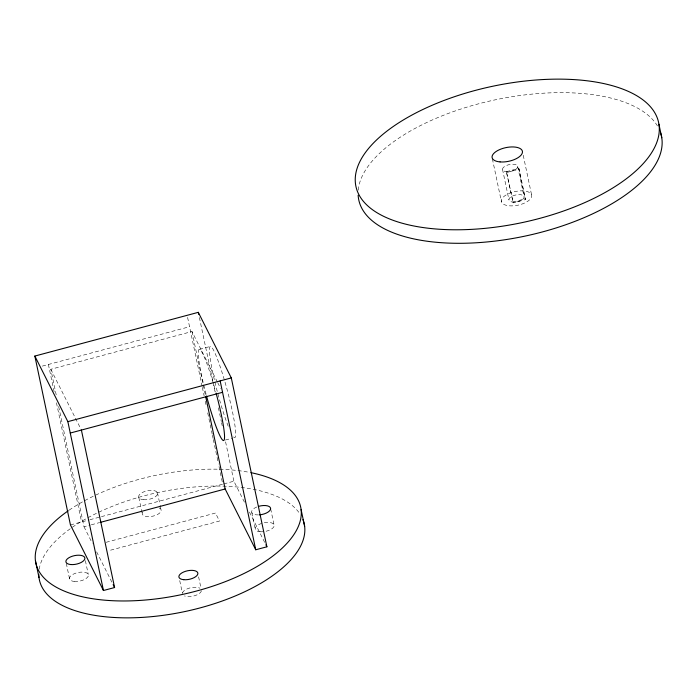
<?xml version="1.0" encoding="UTF-8"?>
<svg xmlns="http://www.w3.org/2000/svg" width="697" height="697" viewBox="0 0 697 697"><rect width="100%" height="100%" fill="white"/><g stroke="black" fill="none" stroke-linecap="round" stroke-linejoin="round"><path stroke-width="0.52" stroke-dasharray="3.48 2.61" d="M506.405 171.689L518.751 168.386L519.152 169.188L525.555 199.577L513.219 202.879L506.405 171.689L513.219 202.879M506.806 172.49L519.152 169.188M512.809 202.086L525.155 198.784L525.555 199.577M42.317 366.108L189.558 326.719M56.196 394.816L50.811 369.279L191.971 331.519L217.22 381.695M199.438 349.336L210.581 346.357M225.427 440.016L232.519 438.117M70.441 524.928L88.902 519.988M89.948 519.709L100.403 516.913M101.448 516.634L222.744 484.188L218.483 463.967M223.754 483.918L233.887 481.209L245.039 503.373M58.661 406.517L83.997 526.749L90.27 525.068M91.316 524.789L99.68 522.55M106.127 542.301L215.469 513.044L219.494 521.042L108.052 550.857M217.708 382.653L220.618 388.447M249.413 512.06L264.947 542.928M50.811 369.279L81.401 430.066M83.997 526.749L92.248 543.155M96.622 551.832L112.156 582.709M523.238 155.257L531.611 194.986M518.751 168.386L525.155 198.784M517.714 166.6A7.737 3.485 -11.9 0 1 506.51 171.697A7.737 3.485 -11.9 0 1 506.118 165.625A7.737 3.485 -11.9 0 1 517.714 166.6L524.118 196.998A7.737 3.485 -11.9 0 1 512.922 202.095A7.737 3.485 -11.9 0 1 512.522 196.014A7.737 3.485 -11.9 0 1 524.118 196.998M502.511 169.345L508.923 199.743M492.396 158.89L501.431 201.755M270.671 508.862L274.008 524.693M251.809 512.626L255.363 529.511M199.386 317.518L212.812 381.189M213.029 382.252L215.277 392.899M218.414 407.789L221.324 421.624M221.55 422.687L222.221 425.876M225.584 441.837L233.887 481.209M191.971 331.519L205.423 395.356M187.589 317.388L202.113 386.304M202.339 387.366L204.134 395.879M205.249 401.193L206.146 405.454M207.715 412.903L212.202 434.179M212.428 435.242L213.099 438.439M213.326 439.502L218.257 462.904M198.601 576.863L201.05 588.477M179.73 580.627L182.396 593.295M157.461 492.657L159.901 504.271M160.127 505.325L161.016 509.551M138.816 497.475L142.371 514.369M48.398 364.479L54.227 392.15M56.466 402.788L81.584 521.948M85.382 560.667L88.275 574.38M66.293 563.368L69.63 579.198M358.223 190.15A154.682 69.744 -11.9 0 1 495.062 99.871A154.682 69.744 -11.9 0 1 657.724 126.41M39.189 569.205A135.349 61.022 -11.9 0 1 158.637 492.361A135.349 61.022 -11.9 0 1 299.815 513.724M228.224 426.25A47.204 4.992 75 0 1 209.501 351.88A47.204 4.992 75 0 1 225.941 385.406A47.204 4.992 75 0 1 233.295 436.592M206.085 394.284A47.204 4.992 75 0 1 199.203 349.354A47.204 4.992 75 0 1 215.626 391.374M69.142 510.143A135.349 61.022 -11.9 0 1 249.848 472.444M159.134 507.956A9.671 4.356 -11.9 0 1 153.532 516.007A9.671 4.356 -11.9 0 1 142.571 512.243M201.416 590.734A9.671 4.356 -11.9 0 1 194.698 595.726A9.671 4.356 -11.9 0 1 184.505 595.935M182.475 593.147A9.671 4.356 -11.9 0 1 189.654 588.015A9.671 4.356 -11.9 0 1 199.934 588.207M258.482 514.917A9.671 4.356 -11.9 0 1 251.669 512.217A9.671 4.356 -11.9 0 1 256.792 506.989M509.324 205.815A15.465 6.97 -11.9 0 0 531.715 195.622A15.465 6.97 -11.9 0 0 508.522 193.67A15.465 6.97 -11.9 0 0 509.324 205.815M143.477 499.714A9.671 4.356 -11.9 0 0 157.635 493.441A9.671 4.356 -11.9 0 0 143.286 492.065A9.671 4.356 -11.9 0 0 143.477 499.714M74.3 581.437A9.671 4.356 -11.9 0 0 88.458 575.164A9.671 4.356 -11.9 0 0 74.109 573.788A9.671 4.356 -11.9 0 0 74.3 581.437M260.033 531.741A9.671 4.356 -11.9 0 0 274.191 525.468A9.671 4.356 -11.9 0 0 259.842 524.1A9.671 4.356 -11.9 0 0 260.033 531.741"/><path stroke-width="1.05" d="M81.401 430.066L114.587 587.536L103.444 590.516L70.441 524.928L34.85 356.062L198.296 312.334L231.299 377.922L266.89 546.788L255.747 549.776L225.157 488.989L205.65 396.419M34.85 356.062L67.853 421.641L231.299 377.922M70.258 433.046L222.561 392.306M100.725 522.271L225.157 488.989M265.914 544.862L266.89 546.788M113.132 584.644L114.587 587.536M658.926 124.223A154.682 69.744 -11.9 0 1 440.731 229.33A154.682 69.744 -11.9 0 1 422.147 109.83A154.682 69.744 -11.9 0 1 658.926 124.223L661.775 137.736M301.087 509.533L304.65 526.418M220.156 380.902L255.747 549.776M198.296 312.334L198.732 314.408M67.853 421.641L103.444 590.516M35.434 560.588L38.988 577.473M660.617 132.883A154.682 69.744 -11.9 0 1 523.003 236.527A154.682 69.744 -11.9 0 1 358.136 195.23M302.925 519.596A135.349 61.022 -11.9 0 1 183.381 611.87A135.349 61.022 -11.9 0 1 38.788 574.302M216.079 393.064A47.204 4.992 75 0 1 223.641 440.539A47.204 4.992 75 0 1 206.53 395.983M250.894 472.653A135.349 61.022 -11.9 0 1 271.124 557.312A135.349 61.022 -11.9 0 1 82.202 596.728A135.349 61.022 -11.9 0 1 68.262 510.753M258.456 506.405A9.671 4.356 -11.9 0 1 270.619 508.409A9.671 4.356 -11.9 0 1 259.406 514.865M500.071 161.913A15.465 6.97 -11.9 0 0 522.462 151.719A15.465 6.97 -11.9 0 0 499.27 149.759A15.465 6.97 -11.9 0 0 500.071 161.913M70.737 564.544A9.671 4.356 -11.9 0 0 84.895 558.271A9.671 4.356 -11.9 0 0 70.545 556.894A9.671 4.356 -11.9 0 0 70.737 564.544M183.729 579.695A9.671 4.356 -11.9 0 0 197.887 573.422A9.671 4.356 -11.9 0 0 183.538 572.045A9.671 4.356 -11.9 0 0 183.729 579.695"/></g></svg>
